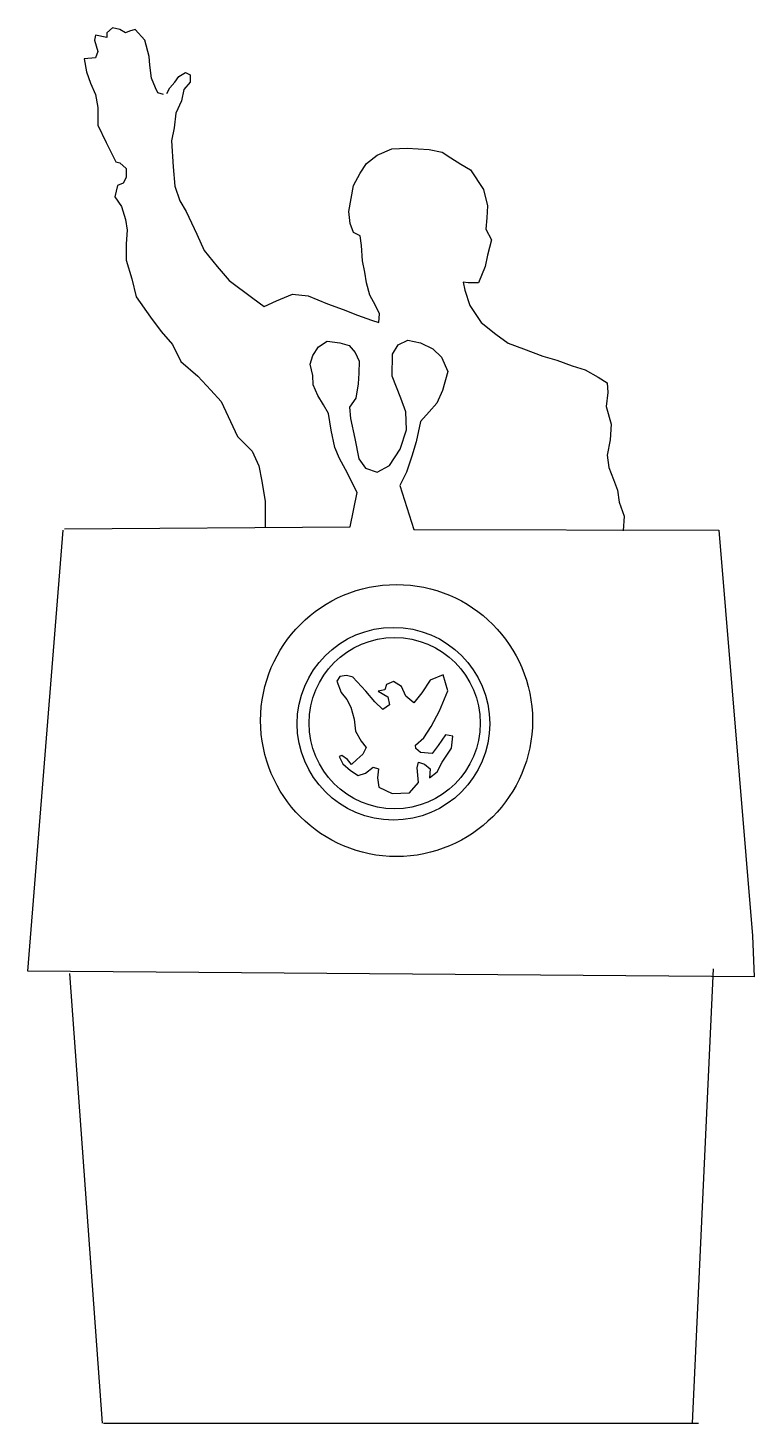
# Model space of a CAD drawing. Header units: metres. Extents: x 19.44 to 20.46, y 49.8 to 51.77.
import ezdxf

# ---------------------------------------------------------------- set-up
doc = ezdxf.new("R2010")
doc.units = ezdxf.units.M
doc.header["$MEASUREMENT"] = 0

msp = doc.modelspace()

# ---------------------------------------------------------------- linework, layer by layer
for p, q in [((19.4953, 50.4337), (19.5415, 49.7995)), ((20.3744, 49.7995), (20.4042, 50.4403)), ((19.5431, 49.7996), (20.3833, 49.7996))]:
    msp.add_line(p, q)
for points in [[(19.6281, 51.6738), (19.6201, 51.6761), (19.6167, 51.683), (19.611, 51.6967), (19.6087, 51.715), (19.6075, 51.7276), (19.6018, 51.7506), (19.588, 51.7655), (19.58, 51.7632), (19.5743, 51.7609), (19.5662, 51.7655), (19.5559, 51.7677), (19.5479, 51.7609), (19.5479, 51.754), (19.5319, 51.7574), (19.5307, 51.7506), (19.5353, 51.7345), (19.5319, 51.7254), (19.5158, 51.7242), (19.5193, 51.7059), (19.525, 51.6898), (19.5319, 51.6738), (19.5353, 51.6555), (19.5353, 51.6303), (19.5468, 51.6062), (19.5605, 51.5787), (19.5662, 51.5776), (19.5754, 51.5695), (19.5754, 51.5569), (19.5708, 51.5489), (19.5628, 51.5455), (19.5594, 51.5294), (19.5685, 51.5157), (19.5743, 51.4974), (19.5766, 51.4825), (19.5754, 51.463), (19.5754, 51.4401), (19.5834, 51.4137), (19.5892, 51.3885), (19.6098, 51.3599), (19.6247, 51.3393), (19.6408, 51.3209), (19.6522, 51.2969), (19.6763, 51.2763), (19.6946, 51.2568), (19.7095, 51.2407), (19.7325, 51.1915), (19.7531, 51.1705), (19.7623, 51.1498), (19.7669, 51.1281), (19.7714, 51.0994), (19.7714, 51.0639)], [(19.6325, 51.675), (19.6371, 51.683), (19.644, 51.6911), (19.6497, 51.6991), (19.6589, 51.7048), (19.6658, 51.7014), (19.6658, 51.6911), (19.6566, 51.6808), (19.6532, 51.6647), (19.6452, 51.6475), (19.6429, 51.6269), (19.6394, 51.6086), (19.6417, 51.5719), (19.644, 51.5444), (19.6509, 51.5238), (19.6601, 51.5089), (19.675, 51.4768), (19.6853, 51.4539), (19.7036, 51.431), (19.7208, 51.4115), (19.7541, 51.3863), (19.7701, 51.3749), (19.7873, 51.3829), (19.8102, 51.3921), (19.832, 51.3898), (19.8595, 51.3783), (19.8813, 51.3703), (19.9019, 51.3623), (19.9214, 51.3554), (19.9317, 51.352), (19.9329, 51.3646), (19.9271, 51.376), (19.9191, 51.3909), (19.9145, 51.4081), (19.9122, 51.423), (19.9088, 51.439), (19.9076, 51.4608), (19.9054, 51.4745), (19.8962, 51.4791), (19.8916, 51.4917), (19.8893, 51.5089), (19.8927, 51.5272), (19.8962, 51.5456), (19.9054, 51.5628), (19.9145, 51.5765), (19.9294, 51.588), (19.9501, 51.5971), (19.9718, 51.5983), (20.0028, 51.596), (20.0211, 51.5925), (20.0337, 51.5845), (20.0475, 51.5754), (20.0612, 51.5673), (20.0796, 51.5398), (20.0853, 51.5169), (20.0842, 51.4997), (20.083, 51.4837), (20.0911, 51.4688), (20.0853, 51.447), (20.0819, 51.431), (20.0727, 51.4081), (20.0578, 51.4081), (20.0509, 51.4092), (20.0532, 51.3978), (20.0601, 51.376), (20.0761, 51.352), (20.0968, 51.3359), (20.1142, 51.323), (20.136, 51.315), (20.1635, 51.3047), (20.183, 51.299), (20.2047, 51.291), (20.2231, 51.2852), (20.2414, 51.2749), (20.254, 51.2669), (20.2552, 51.2532), (20.2529, 51.2337), (20.2598, 51.2085), (20.2586, 51.1867), (20.254, 51.1649), (20.2563, 51.1478), (20.2632, 51.1306), (20.2689, 51.1157), (20.2712, 51.0985), (20.2781, 51.079), (20.2769, 51.0584)], [(19.4883, 51.0612), (19.8913, 51.0639), (19.9014, 51.1122), (19.8848, 51.1447), (19.8762, 51.1605), (19.8697, 51.1757), (19.8646, 51.2002), (19.861, 51.224), (19.8538, 51.2362), (19.8459, 51.2492), (19.8394, 51.2643), (19.8387, 51.2773), (19.8351, 51.2932), (19.8387, 51.3054), (19.8466, 51.3177), (19.8589, 51.3256), (19.8769, 51.3234), (19.8899, 51.3198), (19.8985, 51.3097), (19.9043, 51.2975), (19.9036, 51.2809), (19.9029, 51.2658), (19.8993, 51.2456), (19.8906, 51.2326), (19.892, 51.2168), (19.8978, 51.1886), (19.9036, 51.1598), (19.913, 51.1468), (19.9296, 51.1411), (19.9469, 51.1504), (19.962, 51.1735), (19.9707, 51.2009), (19.9699, 51.2261), (19.9627, 51.2456), (19.9505, 51.2766), (19.9512, 51.3076), (19.9591, 51.3206), (19.9728, 51.3271), (19.9909, 51.3234), (20.0082, 51.3148), (20.0204, 51.3033), (20.0291, 51.2831), (20.0219, 51.2564), (20.0139, 51.2384), (20.0031, 51.2261), (19.9909, 51.2124), (19.9844, 51.1836), (19.9786, 51.1634), (19.9707, 51.1411), (19.9613, 51.1223), (19.9815, 51.0603), (20.4118, 51.0594), (20.4595, 50.487), (20.4616, 50.4289), (19.4365, 50.4372), (19.4863, 51.0594)], [(19.8958, 50.8517), (19.8862, 50.8542), (19.8766, 50.8527), (19.8726, 50.8462), (19.8787, 50.83), (19.8867, 50.8204), (19.8923, 50.8093), (19.8969, 50.7926), (19.8989, 50.7754), (19.907, 50.7613), (19.914, 50.7527), (19.9095, 50.7431), (19.9009, 50.7355), (19.8933, 50.7284), (19.8878, 50.7355), (19.8797, 50.7415), (19.8761, 50.74), (19.8812, 50.7294), (19.8918, 50.7203), (19.9029, 50.7132), (19.913, 50.7163), (19.9237, 50.7249), (19.9312, 50.7223), (19.9302, 50.7097), (19.9317, 50.6966), (19.9505, 50.6875), (19.9752, 50.6885), (19.9879, 50.7031), (19.9858, 50.7239), (19.9879, 50.7319), (19.9965, 50.7289), (20.0041, 50.7223), (20.0035, 50.7097), (20.0142, 50.7183), (20.0212, 50.7319), (20.0344, 50.7516), (20.0364, 50.7688), (20.0258, 50.7703), (20.0157, 50.7552), (20.0071, 50.7441), (19.9909, 50.7456), (19.9843, 50.7511), (19.9838, 50.7557), (19.9955, 50.7663), (20.0056, 50.782), (20.0177, 50.8042), (20.0293, 50.8325), (20.0228, 50.8552), (20.0041, 50.8477), (19.9924, 50.8295), (19.9813, 50.8158), (19.9702, 50.8249), (19.9641, 50.8386), (19.9525, 50.8456), (19.9429, 50.8416), (19.9403, 50.834), (19.9307, 50.832), (19.9444, 50.8239), (19.9469, 50.8128), (19.9373, 50.8062), (19.9262, 50.8168), (19.9135, 50.832), (19.8953, 50.8517)]]:
    msp.add_lwpolyline(points)
for centre, radius in [((19.9569, 50.7906), 0.1919), ((19.9525, 50.7862), 0.1359), ((19.9542, 50.7869), 0.1208)]:
    msp.add_circle(centre, radius)

doc.saveas('drawing.dxf')
